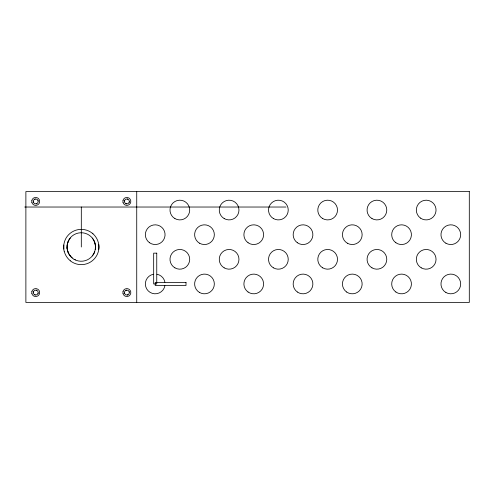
<?xml version="1.0" encoding="UTF-8"?>
<svg xmlns="http://www.w3.org/2000/svg" width="494" height="494" viewBox="0 0 494 494"><rect width="100%" height="100%" fill="white"/><g stroke="black" fill="none" stroke-linecap="round" stroke-linejoin="round"><path stroke-width="0.74" d="M95.237 249.587L95.453 247.753M33.314 292.127L33.314 293.022A2.464 2.464 0 0 0 38.155 293.022L38.155 292.127A2.464 2.464 0 0 0 33.308 292.127L33.444 291.664M124.457 200.978L124.457 201.873A2.464 2.464 0 0 0 129.305 201.873L129.305 200.978A2.464 2.464 0 0 0 124.457 200.984L124.593 200.521M63.806 245.005L63.812 249.032M98.732 249.587L98.917 247.506A2.563 0.364 -90 0 0 98.911 246.5L98.732 244.425M38.026 293.479L38.155 293.022M129.175 202.336L129.305 201.873M67.894 242.443L68.141 241.788M94.718 251.557L94.478 252.212A14.141 14.141 0 0 1 93.162 254.75L92.304 255.929M68.82 240.319L69.172 239.701M93.446 254.299L93.798 253.681M69.45 239.25L70.309 238.071M34.827 199.138L35.284 199.002M36.186 203.849L36.642 203.719M125.976 290.281L126.433 290.151M127.329 294.998L127.792 294.862M24.7 207.029L285.989 207.029M127.329 199.002L127.792 199.138M125.976 203.719L126.433 203.849M36.186 290.151L36.642 290.281M34.827 294.862L35.284 294.998M74.804 259.585L75.446 259.893M92.285 233.224L92.971 233.804M70.333 260.776L69.642 260.196A17.636 17.636 0 0 1 65.017 253.694L64.201 251.199M92.304 238.071L93.162 239.25A14.141 14.141 0 0 1 94.478 241.801L94.941 243.153M70.309 255.929L69.45 254.75M70.228 255.83L69.395 254.657M94.237 241.208L94.502 241.85M68.382 252.792L67.678 250.847A14.085 14.085 0 0 1 67.19 248.179L67.153 247.513M94.478 241.788L94.718 242.443M67.894 251.557L68.141 252.212M129.175 291.664L129.305 293.022A2.464 2.464 0 0 1 124.457 293.022L124.457 292.127A2.464 2.464 0 0 1 129.305 292.127M124.457 293.022L124.593 293.479M38.026 200.521L38.155 201.873A2.464 2.464 0 0 1 33.308 201.873L33.314 200.978A2.464 2.464 0 0 1 38.155 200.984M33.314 201.873L33.444 202.336M95.237 244.413L95.453 246.247A2.556 0.438 90 0 1 95.478 247A2.556 0.426 -89.9 0 1 95.435 247.976M67.283 248.995L67.289 244.968A14.085 14.085 0 0 1 68.814 240.368M95.422 245.821L95.466 246.487M136.733 191.573L136.733 302.427M81.312 207.029L81.312 247M31.875 291.472A3.977 3.977 0 0 1 38.001 289.323A3.977 3.977 0 0 1 38.001 295.813A3.977 3.977 0 0 1 31.875 293.664M31.943 293.658A3.977 3.977 0 0 1 31.943 291.479M31.875 200.323A3.977 3.977 0 0 1 38.001 198.174A3.977 3.977 0 0 1 38.001 204.664A3.977 3.977 0 0 1 31.875 202.515M31.943 202.509A3.977 3.977 0 0 1 31.943 200.329M123.025 291.472A3.977 3.977 0 0 1 129.144 289.323A3.977 3.977 0 0 1 129.144 295.813A3.977 3.977 0 0 1 123.025 293.664M123.092 293.658A3.977 3.977 0 0 1 123.092 291.479M123.025 200.323A3.977 3.977 0 0 1 129.144 198.174A3.977 3.977 0 0 1 129.144 204.664A3.977 3.977 0 0 1 123.025 202.515M123.092 202.509A3.977 3.977 0 0 1 123.092 200.329M70.272 260.801A17.648 17.648 0 0 0 96.577 255.793L97.003 254.99A17.586 17.586 0 0 0 98.263 251.786L98.633 250.162A17.648 17.648 0 0 0 98.417 242.807L97.602 240.306A17.648 17.648 0 0 0 65.974 238.219L65.609 239.01A17.586 17.586 0 0 0 64.356 242.214L63.979 243.838A17.636 17.636 0 0 0 63.714 247.852A17.648 17.648 0 0 0 64.134 251.211M67.277 248.92A14.042 14.042 0 0 1 67.277 245.092M72.291 257.88A14.141 14.141 0 0 1 68.431 252.792M94.941 243.184A14.042 14.042 0 0 1 95.342 248.92M95.447 247.994A2.556 0.438 -90 0 0 95.459 246.234A2.587 0.315 88.8 0 0 95.404 245.555M95.472 248.112A2.587 0.352 -89.2 0 1 95.398 248.791M164.903 285.742A9.855 9.855 0 0 1 154.61 293.788A9.855 9.855 0 0 1 145.378 284.55A9.855 9.855 0 0 1 153.418 274.263M157.006 274.263A9.855 9.855 0 0 1 164.903 282.16M469.3 191.573L25.879 191.573L25.879 302.427L469.3 302.427L469.3 191.573M156.752 253.156L153.671 253.156L153.671 283.951L156.752 283.951L156.752 253.156M186.003 282.414L155.215 282.414L155.215 285.489L186.003 285.489L186.003 282.414M74.094 259.338A14.252 14.252 0 0 0 95.472 247A14.252 14.252 0 0 0 74.1 234.65A14.252 14.252 0 0 0 74.094 259.338M445.897 292.485A9.855 9.855 0 0 0 460.68 283.951A9.855 9.855 0 0 0 445.897 275.417A9.855 9.855 0 0 0 445.897 292.485M421.265 267.853A9.855 9.855 0 0 0 436.041 259.319A9.855 9.855 0 0 0 421.265 250.785A9.855 9.855 0 0 0 421.265 267.853M420.518 218.107A9.855 9.855 0 0 0 436.004 210.932A9.855 9.855 0 0 0 422.049 201.107A9.855 9.855 0 0 0 420.518 218.107M445.897 243.215A9.855 9.855 0 0 0 460.68 234.681A9.855 9.855 0 0 0 445.897 226.147A9.855 9.855 0 0 0 445.897 243.215M347.362 243.215A9.855 9.855 0 0 0 362.139 234.681A9.855 9.855 0 0 0 347.362 226.147A9.855 9.855 0 0 0 347.362 243.215M395.879 242.739A9.855 9.855 0 0 0 411.372 235.57A9.855 9.855 0 0 0 397.417 225.739A9.855 9.855 0 0 0 395.879 242.739M371.994 218.583A9.855 9.855 0 0 0 386.777 210.049A9.855 9.855 0 0 0 371.994 201.515A9.855 9.855 0 0 0 371.994 218.583M322.724 218.583A9.855 9.855 0 0 0 337.507 210.049A9.855 9.855 0 0 0 322.724 201.515A9.855 9.855 0 0 0 322.724 218.583M322.724 267.853A9.855 9.855 0 0 0 337.507 259.319A9.855 9.855 0 0 0 322.724 250.785A9.855 9.855 0 0 0 322.724 267.853M371.994 267.853A9.855 9.855 0 0 0 386.777 259.319A9.855 9.855 0 0 0 371.994 250.785A9.855 9.855 0 0 0 371.994 267.853M395.879 292.01A9.855 9.855 0 0 0 411.372 284.834A9.855 9.855 0 0 0 397.417 275.01A9.855 9.855 0 0 0 395.879 292.01M297.345 292.01A9.855 9.855 0 0 0 312.832 284.834A9.855 9.855 0 0 0 298.876 275.01A9.855 9.855 0 0 0 297.345 292.01M346.615 292.01A9.855 9.855 0 0 0 362.102 284.834A9.855 9.855 0 0 0 348.147 275.01A9.855 9.855 0 0 0 346.615 292.01M149.54 242.739A9.855 9.855 0 0 0 165.027 235.57A9.855 9.855 0 0 0 151.071 225.739A9.855 9.855 0 0 0 149.54 242.739M199.551 243.215A9.855 9.855 0 0 0 214.334 234.681A9.855 9.855 0 0 0 199.551 226.147A9.855 9.855 0 0 0 199.551 243.215M248.074 242.739A9.855 9.855 0 0 0 263.561 235.57A9.855 9.855 0 0 0 249.612 225.739A9.855 9.855 0 0 0 248.074 242.739M297.345 242.739A9.855 9.855 0 0 0 312.832 235.57A9.855 9.855 0 0 0 298.876 225.739A9.855 9.855 0 0 0 297.345 242.739M273.454 218.583A9.855 9.855 0 0 0 288.237 210.049A9.855 9.855 0 0 0 273.454 201.515A9.855 9.855 0 0 0 273.454 218.583M224.19 218.583A9.855 9.855 0 0 0 238.966 210.049A9.855 9.855 0 0 0 224.19 201.515A9.855 9.855 0 0 0 224.19 218.583M174.919 218.583A9.855 9.855 0 0 0 189.702 210.049A9.855 9.855 0 0 0 174.919 201.515A9.855 9.855 0 0 0 174.919 218.583M174.919 267.853A9.855 9.855 0 0 0 189.702 259.319A9.855 9.855 0 0 0 174.919 250.785A9.855 9.855 0 0 0 174.919 267.853M224.19 267.853A9.855 9.855 0 0 0 238.966 259.319A9.855 9.855 0 0 0 224.19 250.785A9.855 9.855 0 0 0 224.19 267.853M273.454 267.853A9.855 9.855 0 0 0 288.237 259.319A9.855 9.855 0 0 0 273.454 250.785A9.855 9.855 0 0 0 273.454 267.853M248.074 292.01A9.855 9.855 0 0 0 263.561 284.834A9.855 9.855 0 0 0 249.612 275.01A9.855 9.855 0 0 0 248.074 292.01M199.551 292.485A9.855 9.855 0 0 0 214.334 283.951A9.855 9.855 0 0 0 199.551 275.417A9.855 9.855 0 0 0 199.551 292.485"/></g></svg>
